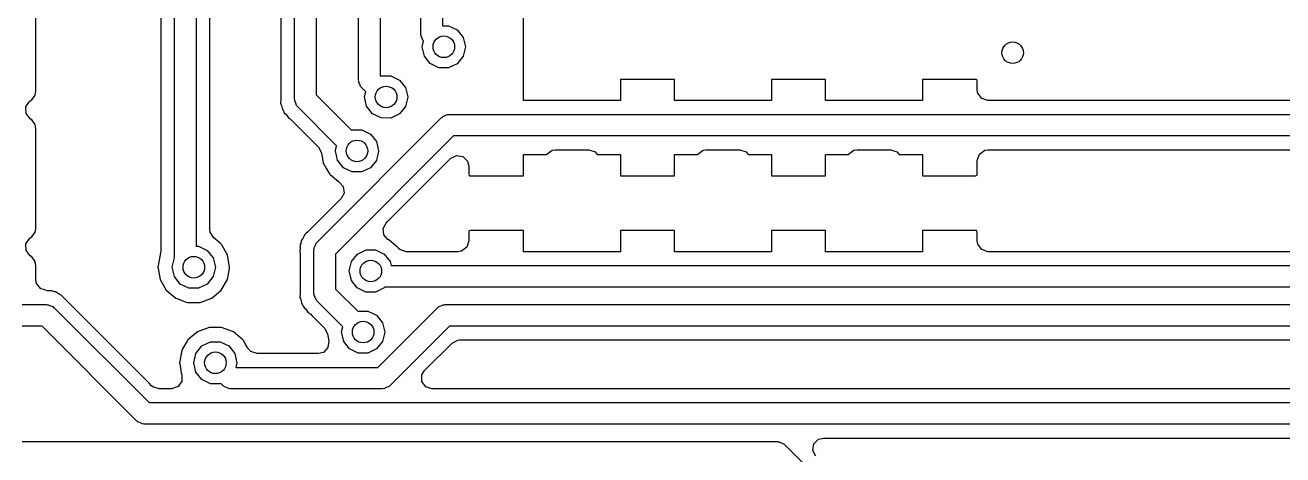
# Model space of a CAD drawing. Extents: x 3.59 to 5.68, y -3.55 to -1.66.
# Drawn here: x 4.1781 to 4.6373, y -2.3564 to -2.1997 of the extents above; entities that cross this region are included whole.
import ezdxf

# ---------------------------------------------------------------- set-up
doc = ezdxf.new("R2010")
doc.units = 0
doc.header["$MEASUREMENT"] = 0
doc.layers.add('BLACK', color=7, linetype='CONTINUOUS')

msp = doc.modelspace()

# ---------------------------------------------------------------- linework, layer by layer
at = {"layer": 'BLACK', "linetype": 'CONTINUOUS'}
for p, q in [((4.23267, -2.28442), (4.23267, -2.07374)), ((4.24054, -2.07337), (4.24054, -2.28027)), ((4.22765, -2.07838), (4.22765, -2.28219)), ((4.24556, -2.27424), (4.24556, -2.07749)), ((4.27646, -2.22665), (4.27646, -2.12925)), ((4.2998, -2.2197), (4.2998, -2.12726)), ((4.30768, -2.12889), (4.30768, -2.21807)), ((4.27144, -2.13094), (4.27144, -2.22631)), ((4.28433, -2.13088), (4.28433, -2.22502)), ((4.3226, -2.20309), (4.3226, -2.13495)), ((4.33047, -2.13658), (4.33047, -2.19986)), ((4.18199, -2.22373), (4.18199, -2.1873)), ((4.36004, -2.22717), (4.36004, -2.19174)), ((4.32269, -2.20339), (4.3226, -2.20309)), ((4.32264, -2.2037), (4.32269, -2.20339)), ((4.32306, -2.20453), (4.32264, -2.2037)), ((4.33047, -2.19986), (4.3327, -2.19986)), ((4.3327, -2.19986), (4.33586, -2.20138)), ((4.33586, -2.20138), (4.33804, -2.20412)), ((4.32335, -2.20541), (4.32306, -2.20453)), ((4.32307, -2.20752), (4.32353, -2.20554)), ((4.32384, -2.21094), (4.32307, -2.20752)), ((4.32353, -2.20554), (4.32335, -2.20541)), ((4.33882, -2.20756), (4.33803, -2.21097)), ((4.33804, -2.20412), (4.33882, -2.20754)), ((4.33882, -2.20754), (4.33882, -2.20756)), ((4.32602, -2.21368), (4.32384, -2.21094)), ((4.33803, -2.21097), (4.33584, -2.21371)), ((4.32917, -2.21521), (4.32602, -2.21368)), ((4.33268, -2.21522), (4.32917, -2.21521)), ((4.33584, -2.21371), (4.33268, -2.21522)), ((4.2999, -2.22001), (4.2998, -2.2197)), ((4.29985, -2.22032), (4.2999, -2.22001)), ((4.30027, -2.22114), (4.29985, -2.22032)), ((4.30056, -2.22202), (4.30027, -2.22114)), ((4.30081, -2.22221), (4.30056, -2.22202)), ((4.30096, -2.22249), (4.30081, -2.22221)), ((4.30768, -2.21807), (4.30789, -2.21828)), ((4.30789, -2.21828), (4.30814, -2.21816)), ((4.30814, -2.21816), (4.31164, -2.21817)), ((4.31164, -2.21817), (4.31479, -2.21969)), ((4.31479, -2.21969), (4.31698, -2.22243)), ((4.41516, -2.21945), (4.39548, -2.21945)), ((4.39548, -2.21945), (4.39548, -2.22717)), ((4.41516, -2.22717), (4.41516, -2.21945)), ((4.47028, -2.21945), (4.45059, -2.21945)), ((4.45059, -2.21945), (4.45059, -2.22717)), ((4.47028, -2.22717), (4.47028, -2.21945)), ((4.52539, -2.21945), (4.50571, -2.21945)), ((4.50571, -2.21945), (4.50571, -2.22717)), ((4.52555, -2.21957), (4.52539, -2.21945)), ((4.52571, -2.22007), (4.52555, -2.21957)), ((4.52571, -2.22326), (4.52571, -2.22007)), ((4.17996, -2.22728), (4.18059, -2.22685)), ((4.18059, -2.22685), (4.1817, -2.22519)), ((4.1817, -2.22519), (4.18199, -2.22373)), ((4.27143, -2.22652), (4.27135, -2.22808)), ((4.27144, -2.22631), (4.27143, -2.22652)), ((4.27655, -2.22695), (4.27646, -2.22665)), ((4.28433, -2.22502), (4.29726, -2.23797)), ((4.30244, -2.22397), (4.30096, -2.22249)), ((4.30201, -2.22583), (4.30244, -2.22397)), ((4.30278, -2.22924), (4.30201, -2.22583)), ((4.31776, -2.22587), (4.31697, -2.22928)), ((4.31698, -2.22243), (4.31776, -2.22584)), ((4.31776, -2.22584), (4.31776, -2.22587)), ((4.5259, -2.22446), (4.52571, -2.22326)), ((4.52732, -2.22641), (4.5259, -2.22446)), ((4.52961, -2.22716), (4.52732, -2.22641)), ((4.17837, -2.22946), (4.17971, -2.22745)), ((4.17847, -2.23186), (4.17837, -2.22946)), ((4.17971, -2.22745), (4.17996, -2.22728)), ((4.27135, -2.22808), (4.2715, -2.22846)), ((4.2715, -2.22846), (4.27167, -2.22891)), ((4.27167, -2.22891), (4.27184, -2.2295)), ((4.27184, -2.2295), (4.27203, -2.23037)), ((4.27203, -2.23037), (4.27227, -2.23071)), ((4.27227, -2.23071), (4.2724, -2.23099)), ((4.2724, -2.23099), (4.27256, -2.23125)), ((4.27256, -2.23125), (4.27271, -2.23163)), ((4.2765, -2.22726), (4.27655, -2.22695)), ((4.27692, -2.22809), (4.2765, -2.22726)), ((4.27721, -2.22896), (4.27692, -2.22809)), ((4.27746, -2.22915), (4.27721, -2.22896)), ((4.27761, -2.22943), (4.27746, -2.22915)), ((4.29181, -2.24365), (4.27761, -2.22943)), ((4.30496, -2.23199), (4.30278, -2.22924)), ((4.31697, -2.22928), (4.31477, -2.23201)), ((4.39548, -2.22717), (4.36004, -2.22717)), ((4.45059, -2.22717), (4.41516, -2.22717)), ((4.50571, -2.22717), (4.47028, -2.22717)), ((4.65168, -2.22716), (4.52961, -2.22716)), ((4.17996, -2.23376), (4.17847, -2.23186)), ((4.18059, -2.23418), (4.17996, -2.23376)), ((4.1817, -2.23584), (4.18059, -2.23418)), ((4.18199, -2.2373), (4.1817, -2.23584)), ((4.27271, -2.23163), (4.27334, -2.23227)), ((4.27334, -2.23227), (4.27374, -2.23273)), ((4.27374, -2.23273), (4.27427, -2.23345)), ((4.27427, -2.23345), (4.27462, -2.23366)), ((4.27462, -2.23366), (4.27487, -2.23388)), ((4.27487, -2.23388), (4.27526, -2.23418)), ((4.27526, -2.23418), (4.2852, -2.24413)), ((4.2847, -2.27876), (4.33013, -2.23333)), ((4.30811, -2.23351), (4.30496, -2.23199)), ((4.31161, -2.23352), (4.30811, -2.23351)), ((4.31477, -2.23201), (4.31161, -2.23352)), ((4.33013, -2.23333), (4.33041, -2.23319)), ((4.33041, -2.23319), (4.3306, -2.23293)), ((4.3306, -2.23293), (4.33148, -2.23264)), ((4.33148, -2.23264), (4.3323, -2.23223)), ((4.3323, -2.23223), (4.33261, -2.23228)), ((4.33261, -2.23228), (4.33291, -2.23218)), ((4.33291, -2.23218), (4.65538, -2.23218)), ((4.18199, -2.27373), (4.18199, -2.2373)), ((4.33454, -2.24005), (4.29142, -2.28317)), ((4.29726, -2.23797), (4.29751, -2.23785)), ((4.29751, -2.23785), (4.30101, -2.23785)), ((4.30101, -2.23785), (4.30416, -2.23937)), ((4.30416, -2.23937), (4.30635, -2.24211)), ((4.65701, -2.24005), (4.33454, -2.24005)), ((4.2852, -2.24413), (4.28628, -2.24621)), ((4.29138, -2.24551), (4.29181, -2.24365)), ((4.30635, -2.24211), (4.30713, -2.24553)), ((4.37045, -2.24526), (4.37166, -2.24507)), ((4.37166, -2.24507), (4.38386, -2.24507)), ((4.38386, -2.24507), (4.38615, -2.24582)), ((4.42557, -2.24526), (4.42678, -2.24507)), ((4.42678, -2.24507), (4.43898, -2.24507)), ((4.43898, -2.24507), (4.44127, -2.24582)), ((4.48069, -2.24526), (4.48189, -2.24507)), ((4.48189, -2.24507), (4.4941, -2.24507)), ((4.4941, -2.24507), (4.49639, -2.24582)), ((4.52841, -2.24526), (4.52961, -2.24507)), ((4.52961, -2.24507), (4.65667, -2.24507)), ((4.28628, -2.24621), (4.28695, -2.25001)), ((4.29215, -2.24893), (4.29138, -2.24551)), ((4.29433, -2.25167), (4.29215, -2.24893)), ((4.30634, -2.24897), (4.30414, -2.2517)), ((4.30713, -2.24556), (4.30634, -2.24897)), ((4.30713, -2.24553), (4.30713, -2.24556)), ((4.32724, -2.25445), (4.33339, -2.2483)), ((4.33339, -2.2483), (4.33554, -2.24721)), ((4.33554, -2.24721), (4.33792, -2.24759)), ((4.33792, -2.24759), (4.33962, -2.24929)), ((4.33962, -2.24929), (4.34004, -2.25106)), ((4.36004, -2.25457), (4.36004, -2.24685)), ((4.36004, -2.24685), (4.36845, -2.24685)), ((4.36845, -2.24685), (4.3685, -2.24668)), ((4.3685, -2.24668), (4.37045, -2.24526)), ((4.38615, -2.24582), (4.38691, -2.24685)), ((4.38691, -2.24685), (4.39548, -2.24685)), ((4.39548, -2.24685), (4.39548, -2.25457)), ((4.41516, -2.25457), (4.41516, -2.24685)), ((4.41516, -2.24685), (4.42356, -2.24685)), ((4.42356, -2.24685), (4.42362, -2.24668)), ((4.42362, -2.24668), (4.42557, -2.24526)), ((4.44127, -2.24582), (4.44203, -2.24685)), ((4.44203, -2.24685), (4.45059, -2.24685)), ((4.45059, -2.24685), (4.45059, -2.25457)), ((4.47028, -2.25457), (4.47028, -2.24685)), ((4.47028, -2.24685), (4.47868, -2.24685)), ((4.47868, -2.24685), (4.47874, -2.24668)), ((4.47874, -2.24668), (4.48069, -2.24526)), ((4.49639, -2.24582), (4.49714, -2.24685)), ((4.49714, -2.24685), (4.50571, -2.24685)), ((4.50571, -2.24685), (4.50571, -2.25457)), ((4.52571, -2.24897), (4.52646, -2.24668)), ((4.52571, -2.25425), (4.52571, -2.24897)), ((4.52646, -2.24668), (4.52841, -2.24526)), ((4.28695, -2.25001), (4.28712, -2.2503)), ((4.28712, -2.2503), (4.28712, -2.2503)), ((4.28712, -2.2503), (4.28814, -2.25206)), ((4.28814, -2.25206), (4.28922, -2.25394)), ((4.28922, -2.25394), (4.28948, -2.25416)), ((4.28948, -2.25416), (4.29244, -2.25665)), ((4.29748, -2.2532), (4.29433, -2.25167)), ((4.30098, -2.25321), (4.29748, -2.2532)), ((4.30414, -2.2517), (4.30098, -2.25321)), ((4.34004, -2.25106), (4.34004, -2.25395)), ((4.34004, -2.25395), (4.34021, -2.25445)), ((4.52559, -2.25441), (4.52571, -2.25425)), ((4.29244, -2.25665), (4.29244, -2.25665)), ((4.29244, -2.25665), (4.29271, -2.25687)), ((4.29271, -2.25687), (4.29276, -2.25689)), ((4.29276, -2.25689), (4.29426, -2.25856)), ((4.29426, -2.25856), (4.29452, -2.26095)), ((4.31049, -2.27121), (4.32724, -2.25445)), ((4.34021, -2.25445), (4.34037, -2.25457)), ((4.34037, -2.25457), (4.36004, -2.25457)), ((4.39548, -2.25457), (4.41516, -2.25457)), ((4.45059, -2.25457), (4.47028, -2.25457)), ((4.50571, -2.25457), (4.5251, -2.25457)), ((4.5251, -2.25457), (4.52559, -2.25441)), ((4.29346, -2.2629), (4.28138, -2.27497)), ((4.29452, -2.26095), (4.29346, -2.2629)), ((4.3088, -2.27378), (4.30986, -2.27183)), ((4.30986, -2.27183), (4.31049, -2.27121)), ((4.17971, -2.27745), (4.17996, -2.27728)), ((4.17996, -2.27728), (4.18059, -2.27685)), ((4.18059, -2.27685), (4.1817, -2.27519)), ((4.1817, -2.27519), (4.18195, -2.27396)), ((4.18195, -2.27391), (4.18199, -2.27373)), ((4.18195, -2.27396), (4.18195, -2.27391)), ((4.18195, -2.27391), (4.18195, -2.27391)), ((4.24567, -2.27518), (4.24556, -2.27424)), ((4.24695, -2.27723), (4.24567, -2.27518)), ((4.24926, -2.27917), (4.24695, -2.27723)), ((4.27971, -2.27698), (4.27942, -2.27751)), ((4.27991, -2.27654), (4.27971, -2.27698)), ((4.28007, -2.27616), (4.27991, -2.27654)), ((4.27991, -2.27654), (4.27991, -2.27654)), ((4.28071, -2.27558), (4.28007, -2.27616)), ((4.28124, -2.27511), (4.28071, -2.27558)), ((4.28138, -2.27497), (4.28124, -2.27511)), ((4.30905, -2.27617), (4.3088, -2.27378)), ((4.31062, -2.27792), (4.30905, -2.27617)), ((4.34016, -2.27473), (4.34004, -2.2749)), ((4.34004, -2.2749), (4.34004, -2.27838)), ((4.34066, -2.27457), (4.34016, -2.27473)), ((4.36004, -2.27457), (4.34066, -2.27457)), ((4.36004, -2.28229), (4.36004, -2.27457)), ((4.41516, -2.27457), (4.39548, -2.27457)), ((4.39548, -2.27457), (4.39548, -2.28229)), ((4.41516, -2.28229), (4.41516, -2.27457)), ((4.47028, -2.27457), (4.45059, -2.27457)), ((4.45059, -2.27457), (4.45059, -2.28229)), ((4.47028, -2.28229), (4.47028, -2.27457)), ((4.52539, -2.27457), (4.50571, -2.27457)), ((4.50571, -2.27457), (4.50571, -2.28229)), ((4.52555, -2.27469), (4.52539, -2.27457)), ((4.52571, -2.27519), (4.52555, -2.27469)), ((4.52571, -2.27838), (4.52571, -2.27519)), ((4.17837, -2.27946), (4.17971, -2.27745)), ((4.17847, -2.28186), (4.17837, -2.27946)), ((4.17996, -2.28376), (4.17847, -2.28186)), ((4.24054, -2.28027), (4.24143, -2.28027)), ((4.24143, -2.28027), (4.24458, -2.2818)), ((4.24458, -2.2818), (4.24676, -2.28453)), ((4.2497, -2.27953), (4.24926, -2.27917)), ((4.24987, -2.27983), (4.2497, -2.27953)), ((4.25174, -2.28307), (4.24987, -2.27983)), ((4.27848, -2.28114), (4.27834, -2.28202)), ((4.27852, -2.28053), (4.27848, -2.28114)), ((4.27869, -2.27927), (4.27852, -2.27964)), ((4.27852, -2.27964), (4.27852, -2.28053)), ((4.27876, -2.27896), (4.27869, -2.27927)), ((4.27887, -2.27867), (4.27876, -2.27896)), ((4.27893, -2.27826), (4.27887, -2.27867)), ((4.27942, -2.27751), (4.27893, -2.27826)), ((4.28354, -2.28154), (4.28364, -2.28124)), ((4.28354, -2.29757), (4.28354, -2.28154)), ((4.28359, -2.28093), (4.28401, -2.28011)), ((4.28364, -2.28124), (4.28359, -2.28093)), ((4.28401, -2.28011), (4.2843, -2.27923)), ((4.2843, -2.27923), (4.28455, -2.27904)), ((4.28455, -2.27904), (4.2847, -2.27876)), ((4.29939, -2.28317), (4.30255, -2.28166)), ((4.30255, -2.28166), (4.30605, -2.28166)), ((4.30605, -2.28166), (4.3092, -2.28318)), ((4.31084, -2.278), (4.31062, -2.27792)), ((4.31432, -2.28092), (4.31084, -2.278)), ((4.3144, -2.28106), (4.31432, -2.28092)), ((4.31491, -2.28153), (4.3144, -2.28106)), ((4.3172, -2.28228), (4.31491, -2.28153)), ((4.3393, -2.28067), (4.33735, -2.28208)), ((4.34004, -2.27838), (4.3393, -2.28067)), ((4.5259, -2.27958), (4.52571, -2.27838)), ((4.52732, -2.28153), (4.5259, -2.27958)), ((4.52961, -2.28228), (4.52732, -2.28153)), ((4.18059, -2.28418), (4.17996, -2.28376)), ((4.1817, -2.28584), (4.18059, -2.28418)), ((4.18178, -2.28622), (4.1817, -2.28584)), ((4.18184, -2.28656), (4.18178, -2.28622)), ((4.22737, -2.28347), (4.22658, -2.28795)), ((4.22744, -2.28334), (4.22737, -2.28347)), ((4.22765, -2.28219), (4.22744, -2.28334)), ((4.2318, -2.28794), (4.23258, -2.28452)), ((4.23258, -2.28452), (4.23267, -2.28442)), ((4.24676, -2.28453), (4.24754, -2.28795)), ((4.25197, -2.28347), (4.25174, -2.28307)), ((4.25276, -2.28795), (4.25197, -2.28347)), ((4.27834, -2.28202), (4.27844, -2.28242)), ((4.27844, -2.28242), (4.27846, -2.28275)), ((4.27846, -2.28275), (4.27852, -2.28324)), ((4.27852, -2.28324), (4.27852, -2.29723)), ((4.29142, -2.28317), (4.29142, -2.29594)), ((4.29642, -2.28932), (4.2972, -2.28591)), ((4.2972, -2.28591), (4.29939, -2.28317)), ((4.3092, -2.28318), (4.31139, -2.28592)), ((4.31139, -2.28592), (4.3117, -2.2873)), ((4.33615, -2.28228), (4.3172, -2.28228)), ((4.33735, -2.28208), (4.33615, -2.28228)), ((4.39548, -2.28229), (4.36004, -2.28229)), ((4.45059, -2.28229), (4.41516, -2.28229)), ((4.50571, -2.28229), (4.47028, -2.28229)), ((4.65105, -2.28228), (4.52961, -2.28228)), ((4.18199, -2.2873), (4.18184, -2.28656)), ((4.18199, -2.29253), (4.18199, -2.2873)), ((4.22658, -2.28795), (4.22664, -2.28828)), ((4.22664, -2.28828), (4.22667, -2.28847)), ((4.22667, -2.28847), (4.22737, -2.29243)), ((4.23257, -2.29135), (4.2318, -2.28794)), ((4.24754, -2.28798), (4.24675, -2.29139)), ((4.24754, -2.28795), (4.24754, -2.28798)), ((4.25197, -2.29243), (4.25267, -2.28847)), ((4.25267, -2.28847), (4.2527, -2.28828)), ((4.2527, -2.28828), (4.25276, -2.28795)), ((4.29719, -2.29274), (4.29642, -2.28932)), ((4.3117, -2.2873), (4.65475, -2.2873)), ((4.18225, -2.29393), (4.18199, -2.29253)), ((4.18377, -2.2958), (4.18225, -2.29393)), ((4.22737, -2.29243), (4.22964, -2.29636)), ((4.23475, -2.29409), (4.23257, -2.29135)), ((4.2379, -2.29562), (4.23475, -2.29409)), ((4.2414, -2.29563), (4.2379, -2.29562)), ((4.24456, -2.29412), (4.2414, -2.29563)), ((4.24675, -2.29139), (4.24456, -2.29412)), ((4.2497, -2.29636), (4.25197, -2.29243)), ((4.29937, -2.29548), (4.29719, -2.29274)), ((4.30252, -2.29701), (4.29937, -2.29548)), ((4.30918, -2.29551), (4.30602, -2.29702)), ((4.30945, -2.29517), (4.30918, -2.29551)), ((4.65638, -2.29517), (4.30945, -2.29517)), ((4.18544, -2.29625), (4.18377, -2.2958)), ((4.18542, -2.29637), (4.18544, -2.29625)), ((4.18631, -2.29651), (4.18542, -2.29637)), ((4.18692, -2.29656), (4.18631, -2.29651)), ((4.18781, -2.29656), (4.18692, -2.29656)), ((4.18818, -2.29673), (4.18781, -2.29656)), ((4.18849, -2.29679), (4.18818, -2.29673)), ((4.18878, -2.2969), (4.18849, -2.29679)), ((4.18919, -2.29697), (4.18878, -2.2969)), ((4.18953, -2.29719), (4.18919, -2.29697)), ((4.18993, -2.29745), (4.18953, -2.29719)), ((4.19047, -2.29774), (4.18993, -2.29745)), ((4.19129, -2.29811), (4.19047, -2.29774)), ((4.19234, -2.29927), (4.19129, -2.29811)), ((4.19248, -2.29942), (4.19234, -2.29927)), ((4.2046, -2.31154), (4.19248, -2.29942)), ((4.22964, -2.29636), (4.23312, -2.29929)), ((4.23312, -2.29929), (4.23344, -2.2994)), ((4.23344, -2.2994), (4.23693, -2.30067)), ((4.24241, -2.30067), (4.2459, -2.2994)), ((4.2459, -2.2994), (4.24622, -2.29929)), ((4.24622, -2.29929), (4.2497, -2.29636)), ((4.27852, -2.29743), (4.27844, -2.29899)), ((4.27844, -2.29899), (4.27858, -2.29938)), ((4.27852, -2.29723), (4.27852, -2.29743)), ((4.27858, -2.29938), (4.27858, -2.29938)), ((4.27858, -2.29938), (4.27876, -2.29983)), ((4.27876, -2.29983), (4.27893, -2.30042)), ((4.28364, -2.29787), (4.28354, -2.29757)), ((4.28359, -2.29818), (4.28364, -2.29787)), ((4.28401, -2.299), (4.28359, -2.29818)), ((4.2843, -2.29988), (4.28401, -2.299)), ((4.28455, -2.30007), (4.2843, -2.29988)), ((4.28469, -2.30035), (4.28455, -2.30007)), ((4.29142, -2.29594), (4.29951, -2.30404)), ((4.30602, -2.29702), (4.30252, -2.29701)), ((4.17697, -2.30158), (4.18591, -2.30158)), ((4.18591, -2.30158), (4.18621, -2.30168)), ((4.18621, -2.30168), (4.18652, -2.30163)), ((4.18652, -2.30163), (4.18734, -2.30205)), ((4.18734, -2.30205), (4.18822, -2.30233)), ((4.18822, -2.30233), (4.18841, -2.30259)), ((4.18841, -2.30259), (4.18869, -2.30273)), ((4.18869, -2.30273), (4.22332, -2.33735)), ((4.23693, -2.30067), (4.2374, -2.30084)), ((4.2374, -2.30084), (4.24194, -2.30084)), ((4.24194, -2.30084), (4.24241, -2.30067)), ((4.27893, -2.30042), (4.27903, -2.30089)), ((4.27903, -2.30089), (4.27903, -2.30089)), ((4.27903, -2.30089), (4.27912, -2.30129)), ((4.27912, -2.30129), (4.27936, -2.30162)), ((4.27936, -2.30162), (4.27948, -2.30191)), ((4.27948, -2.30191), (4.27965, -2.30217)), ((4.27965, -2.30217), (4.2798, -2.30255)), ((4.2798, -2.30255), (4.28009, -2.30284)), ((4.28009, -2.30284), (4.28043, -2.30318)), ((4.28043, -2.30318), (4.28083, -2.30365)), ((4.28083, -2.30365), (4.28135, -2.30437)), ((4.28135, -2.30437), (4.28171, -2.30458)), ((4.28171, -2.30458), (4.28196, -2.3048)), ((4.28196, -2.3048), (4.28234, -2.3051)), ((4.29405, -2.30972), (4.28469, -2.30035)), ((4.29951, -2.30404), (4.29975, -2.30392)), ((4.29975, -2.30392), (4.30325, -2.30392)), ((4.30325, -2.30392), (4.30641, -2.30544)), ((4.30683, -2.32448), (4.32859, -2.30273)), ((4.32859, -2.30273), (4.32888, -2.30259)), ((4.32888, -2.30259), (4.32906, -2.30233)), ((4.32906, -2.30233), (4.32994, -2.30205)), ((4.32994, -2.30205), (4.33076, -2.30163)), ((4.33076, -2.30163), (4.33108, -2.30168)), ((4.33108, -2.30168), (4.33138, -2.30158)), ((4.33138, -2.30158), (4.80689, -2.30158)), ((4.18428, -2.30945), (4.17697, -2.30945)), ((4.21891, -2.34408), (4.18428, -2.30945)), ((4.28234, -2.3051), (4.28282, -2.30558)), ((4.28282, -2.30558), (4.28744, -2.3102)), ((4.30641, -2.30544), (4.30859, -2.30818)), ((4.30859, -2.30818), (4.30937, -2.3116)), ((4.33301, -2.30945), (4.31125, -2.3312)), ((4.80689, -2.30945), (4.33301, -2.30945)), ((4.22333, -2.33026), (4.2046, -2.31154)), ((4.24101, -2.31148), (4.23753, -2.3144)), ((4.24529, -2.30992), (4.24101, -2.31148)), ((4.24983, -2.30992), (4.24529, -2.30992)), ((4.25411, -2.31148), (4.24983, -2.30992)), ((4.25759, -2.3144), (4.25411, -2.31148)), ((4.28744, -2.3102), (4.28852, -2.31228)), ((4.28852, -2.31228), (4.28898, -2.31488)), ((4.29362, -2.31158), (4.29405, -2.30972)), ((4.29439, -2.315), (4.29362, -2.31158)), ((4.30937, -2.31163), (4.30858, -2.31504)), ((4.30937, -2.3116), (4.30937, -2.31163)), ((4.23526, -2.31834), (4.23447, -2.32281)), ((4.23558, -2.31778), (4.23526, -2.31834)), ((4.23736, -2.31469), (4.23558, -2.31778)), ((4.23753, -2.3144), (4.23736, -2.31469)), ((4.23736, -2.31469), (4.23736, -2.31469)), ((4.24047, -2.31939), (4.24266, -2.31665)), ((4.24266, -2.31665), (4.24581, -2.31514)), ((4.24581, -2.31514), (4.24932, -2.31514)), ((4.24932, -2.31514), (4.25247, -2.31666)), ((4.25247, -2.31666), (4.25465, -2.3194)), ((4.25776, -2.31469), (4.25759, -2.3144)), ((4.25869, -2.31631), (4.25776, -2.31469)), ((4.25776, -2.31469), (4.25776, -2.31469)), ((4.25936, -2.31747), (4.25869, -2.31631)), ((4.25938, -2.31751), (4.25936, -2.31747)), ((4.26047, -2.31871), (4.25938, -2.31751)), ((4.28865, -2.31727), (4.28697, -2.319)), ((4.28898, -2.31488), (4.28865, -2.31727)), ((4.29657, -2.31774), (4.29439, -2.315)), ((4.29972, -2.31927), (4.29657, -2.31774)), ((4.30639, -2.31777), (4.30323, -2.31928)), ((4.30858, -2.31504), (4.30639, -2.31777)), ((4.32387, -2.32568), (4.33394, -2.31561)), ((4.33394, -2.31561), (4.33609, -2.31452)), ((4.33609, -2.31452), (4.3367, -2.31447)), ((4.3367, -2.31447), (4.79798, -2.31447)), ((4.23447, -2.32281), (4.23453, -2.32315)), ((4.23453, -2.32315), (4.23512, -2.3265)), ((4.23969, -2.3228), (4.24047, -2.31939)), ((4.24046, -2.32622), (4.23969, -2.3228)), ((4.25465, -2.3194), (4.25543, -2.32281)), ((4.25543, -2.32284), (4.25505, -2.32448)), ((4.25543, -2.32281), (4.25543, -2.32284)), ((4.26276, -2.31946), (4.26047, -2.31871)), ((4.28514, -2.31946), (4.26276, -2.31946)), ((4.28697, -2.319), (4.28514, -2.31946)), ((4.30323, -2.31928), (4.29972, -2.31927)), ((4.23512, -2.3265), (4.23526, -2.32729)), ((4.23526, -2.32729), (4.23526, -2.32729)), ((4.23526, -2.32729), (4.23533, -2.32951)), ((4.24264, -2.32896), (4.24046, -2.32622)), ((4.25505, -2.32448), (4.30683, -2.32448)), ((4.32292, -2.32723), (4.32387, -2.32568)), ((4.32292, -2.32964), (4.32292, -2.32723)), ((4.22426, -2.33119), (4.22333, -2.33026)), ((4.22473, -2.33159), (4.22426, -2.33119)), ((4.22702, -2.33233), (4.22473, -2.33159)), ((4.23159, -2.33233), (4.22702, -2.33233)), ((4.23399, -2.33151), (4.23159, -2.33233)), ((4.23533, -2.32951), (4.23399, -2.33151)), ((4.24579, -2.33049), (4.24264, -2.32896)), ((4.24929, -2.3305), (4.24579, -2.33049)), ((4.24954, -2.33037), (4.24929, -2.3305)), ((4.25036, -2.3312), (4.24954, -2.33037)), ((4.25065, -2.33134), (4.25036, -2.3312)), ((4.25084, -2.3316), (4.25065, -2.33134)), ((4.25171, -2.33188), (4.25084, -2.3316)), ((4.25253, -2.3323), (4.25171, -2.33188)), ((4.25285, -2.33225), (4.25253, -2.3323)), ((4.25315, -2.33235), (4.25285, -2.33225)), ((4.30846, -2.33235), (4.25315, -2.33235)), ((4.30877, -2.33225), (4.30846, -2.33235)), ((4.30908, -2.3323), (4.30877, -2.33225)), ((4.3099, -2.33188), (4.30908, -2.3323)), ((4.31078, -2.3316), (4.3099, -2.33188)), ((4.31097, -2.33134), (4.31078, -2.3316)), ((4.31125, -2.3312), (4.31097, -2.33134)), ((4.32433, -2.33159), (4.32292, -2.32964)), ((4.32663, -2.33233), (4.32433, -2.33159)), ((4.76837, -2.33233), (4.32663, -2.33233)), ((4.22332, -2.33735), (4.77249, -2.33735)), ((4.21919, -2.34422), (4.21891, -2.34408)), ((4.21938, -2.34448), (4.21919, -2.34422)), ((4.22026, -2.34476), (4.21938, -2.34448)), ((4.22108, -2.34518), (4.22026, -2.34476)), ((4.22139, -2.34513), (4.22108, -2.34518)), ((4.22169, -2.34523), (4.22139, -2.34513)), ((4.7725, -2.34523), (4.22169, -2.34523)), ((4.46605, -2.35238), (4.46776, -2.35067)), ((4.46776, -2.35067), (4.46953, -2.35025)), ((4.46953, -2.35025), (4.76837, -2.35025)), ((4.17697, -2.35158), (4.45272, -2.35158)), ((4.45272, -2.35158), (4.45302, -2.35168)), ((4.45302, -2.35168), (4.45333, -2.35163)), ((4.45333, -2.35163), (4.45415, -2.35205)), ((4.45415, -2.35205), (4.45503, -2.35233)), ((4.45503, -2.35233), (4.45522, -2.35259)), ((4.45522, -2.35259), (4.4555, -2.35273)), ((4.4555, -2.35273), (4.6651, -2.56233)), ((4.46568, -2.35476), (4.46605, -2.35238)), ((4.46677, -2.3569), (4.46568, -2.35476))]:
    msp.add_line(p, q, dxfattribs=at)
at = {"layer": 'BLACK'}
for centre in [(4.33094, -2.20754), (4.53862, -2.2097), (4.30988, -2.22584), (4.29925, -2.24553), (4.23967, -2.28795), (4.30429, -2.28933), (4.3015, -2.3116), (4.24756, -2.32281)]:
    msp.add_circle(centre, 0.00394, dxfattribs=at)

doc.saveas('drawing.dxf')
